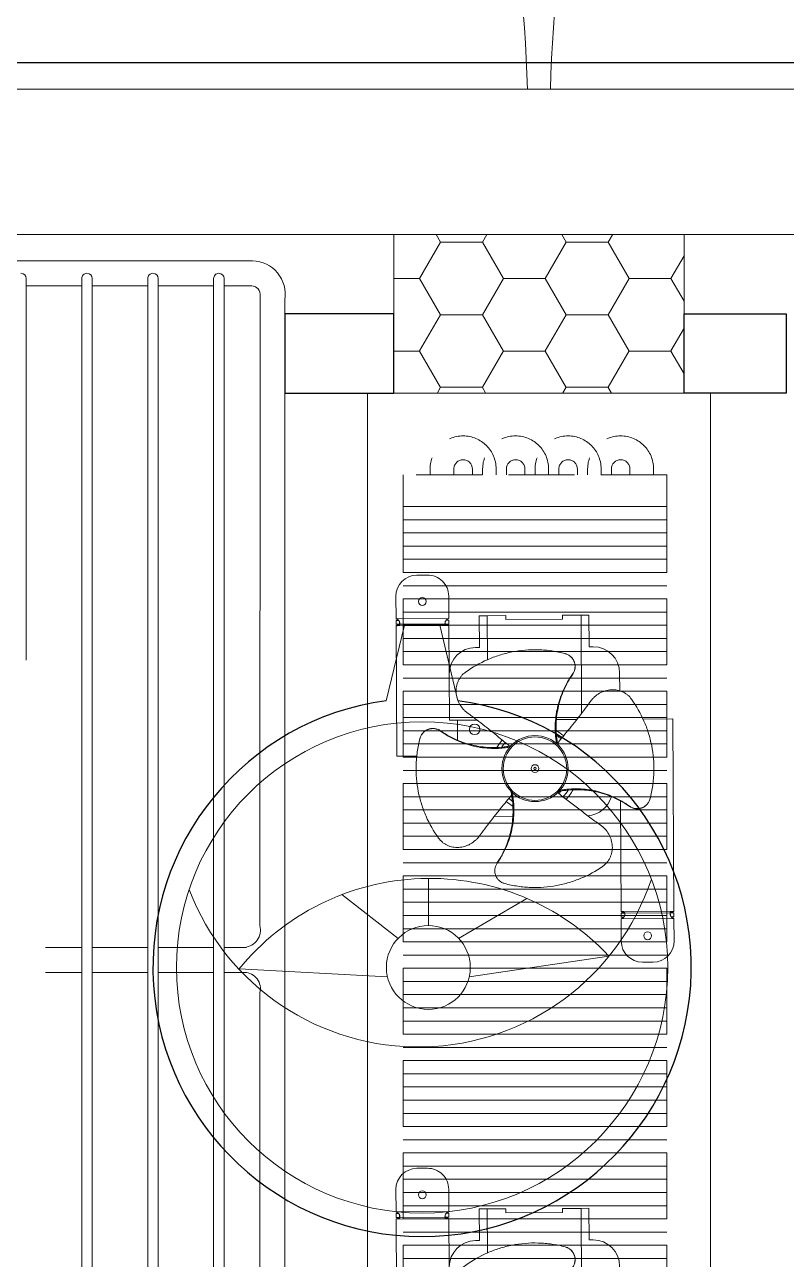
# Model space of a CAD drawing. Header units: millimetres. Extents: x 12325263 to 13848842, y -1463133 to 573208.
# Drawn here: x 12585062.2 to 12585350.8, y -828840.6 to -828372.6 of the extents above; entities that cross this region are included whole.
import ezdxf
from ezdxf.xclip import XClip

# ---------------------------------------------------------------- set-up
doc = ezdxf.new("R2010")
doc.units = ezdxf.units.MM
doc.header["$LTSCALE"] = 1000
doc.header["$XCLIPFRAME"] = 0
for name, pattern in [('ACAD_ISO03W100', [30, 12, -18]), ('DASH', [0.35, 0.25, -0.1]), ('DASH_2_167774853', [81.6, 40.8, -40.8]), ('HIDDEN', [9.525, 6.35, -3.175])]:
    doc.linetypes.add(name, pattern=pattern)
for name, color, linetype in [('fur202301', 252, 'Continuous'), ('WALL', 5, 'Continuous'), ('WALL-SHATCH', 8, 'Continuous'), ('建筑-楼板开洞', 251, 'Continuous')]:
    doc.layers.add(name, color=color, linetype=linetype)

# ---------------------------------------------------------------- blocks, each defined once
blk = doc.blocks.new('adgshg13-A$C7F010FC0')
at = {"layer": 'WALL-SHATCH'}
h = blk.add_hatch(color=256, dxfattribs=at)
h.dxf.hatch_style = 1
h.paths.add_polyline_path([(-60384.17, -16880.9), (-763.16, 197.48), (12587.62, -13153.3), (12587.62, -157996.02), (-162964.85, -188820.43), (-171262.38, -180522.9), (-171262.38, -31310.9), (-150707.19, -10755.71), (-131860.08, -7980.9), (-99162.38, -7980.9), (-99162.38, -4980.9), (-76620.43, -4980.9), (-70107.65, -16880.9)], flags=16)
h.paths.add_polyline_path([(-60091.23, -16380.9), (-646.88, 646.88), (12987.62, -12987.62), (12987.62, -158331.9), (-163100.58, -189250.38), (-171662.38, -180688.59), (-171662.38, -31145.21), (-150777.9, -10260.73), (-131896.69, -7480.9), (-99562.38, -7480.9), (-99562.38, -4580.9), (-76365.55, -4580.9), (-69907.51, -16380.9)])
blk = doc.blocks.new('A$C4C7A72D3')
at = {"layer": 'WALL', "color": 1}
blk.add_blockref('adgshg13-A$C7F010FC0', (210433.01, 205503.57), dxfattribs=at)
blk = doc.blocks.new('asdgagA$C738B0E02')
at = {"color": 250, "linetype": 'DASH', "lineweight": 0, "ltscale": 0.1}
for p, q in [((14.77, 100), (14.77, 0)), ((14.77, 100), (26.77, 100)), ((436.77, 100), (26.77, 100)), ((436.77, 100), (448.77, 100)), ((448.77, 0), (448.77, 100)), ((14.77, 94.95), (12.5, 94.95)), ((448.77, 94.95), (451.04, 94.95)), ((14.77, 85.95), (12.5, 85.95)), ((448.77, 85.95), (451.04, 85.95)), ((14.77, 78.95), (12.5, 78.95)), ((14.77, 75.06), (12.5, 75.06)), ((448.77, 78.95), (451.04, 78.95)), ((448.77, 75.06), (451.04, 75.06)), ((14.77, 69.95), (12.5, 69.95)), ((14.77, 69.95), (12.5, 69.95)), ((14.77, 66.06), (12.5, 66.06)), ((448.77, 69.95), (451.04, 69.95)), ((448.77, 69.95), (451.04, 69.95)), ((448.77, 66.06), (451.04, 66.06)), ((14.77, 59.06), (12.5, 59.06)), ((448.77, 59.06), (451.04, 59.06)), ((14.77, 55.16), (12.5, 55.16)), ((448.77, 55.16), (451.04, 55.16)), ((14.77, 50.06), (12.5, 50.06)), ((14.77, 50.06), (12.5, 50.06)), ((14.77, 50.06), (12.5, 50.06)), ((448.77, 50.06), (451.04, 50.06)), ((448.77, 50.06), (451.04, 50.06)), ((448.77, 50.06), (451.04, 50.06)), ((14.77, 46.16), (12.5, 46.16)), ((448.77, 46.16), (451.04, 46.16)), ((14.77, 39.16), (12.5, 39.16)), ((448.77, 39.16), (451.04, 39.16)), ((14.77, 35.27), (12.5, 35.27)), ((448.77, 35.27), (451.04, 35.27)), ((14.77, 30.16), (12.5, 30.16)), ((14.77, 30.16), (12.5, 30.16)), ((14.77, 30.16), (12.5, 30.16)), ((14.77, 30.16), (12.5, 30.16)), ((448.77, 30.16), (451.04, 30.16)), ((448.77, 30.16), (451.04, 30.16)), ((448.77, 30.16), (451.04, 30.16)), ((448.77, 30.16), (451.04, 30.16)), ((14.77, 26.27), (12.5, 26.27)), ((448.77, 26.27), (451.04, 26.27)), ((14.77, 19.27), (12.5, 19.27)), ((448.77, 19.27), (451.04, 19.27)), ((14.77, 10.27), (12.5, 10.27)), ((448.77, 10.27), (451.04, 10.27)), ((14.77, 0), (26.77, 0)), ((26.77, 0), (436.77, 0)), ((436.77, 0), (448.77, 0))]:
    blk.add_line(p, q, dxfattribs=at)
at = {"color": 250, "linetype": 'DASH_2_167774853', "lineweight": 0, "ltscale": 0.1}
for p, q in [((26.77, 100), (26.77, 0)), ((31.77, 100), (31.77, 0)), ((36.77, 100), (36.77, 0)), ((41.77, 100), (41.77, 0)), ((46.77, 100), (46.77, 0)), ((51.77, 100), (51.77, 0)), ((56.77, 100), (56.77, 0)), ((61.77, 100), (61.77, 0)), ((66.77, 100), (66.77, 0)), ((71.77, 100), (71.77, 0)), ((76.77, 100), (76.77, 0)), ((81.77, 100), (81.77, 0)), ((86.77, 100), (86.77, 0)), ((91.77, 100), (91.77, 0)), ((96.77, 100), (96.77, 0)), ((101.77, 100), (101.77, 0)), ((106.77, 100), (106.77, 0)), ((111.77, 100), (111.77, 0)), ((116.77, 100), (116.77, 0)), ((121.77, 100), (121.77, 0)), ((126.77, 100), (126.77, 0)), ((131.77, 100), (131.77, 0)), ((136.77, 100), (136.77, 0)), ((141.77, 100), (141.77, 0)), ((146.77, 100), (146.77, 0)), ((151.77, 100), (151.77, 0)), ((156.77, 100), (156.77, 0)), ((161.77, 100), (161.77, 0)), ((166.77, 100), (166.77, 0)), ((171.77, 100), (171.77, 0)), ((176.77, 100), (176.77, 0)), ((181.77, 100), (181.77, 0)), ((186.77, 100), (186.77, 0)), ((191.77, 100), (191.77, 0)), ((196.77, 100), (196.77, 0)), ((201.77, 100), (201.77, 0)), ((206.77, 100), (206.77, 0)), ((211.77, 100), (211.77, 0)), ((216.77, 100), (216.77, 0)), ((221.77, 100), (221.77, 0)), ((226.77, 100), (226.77, 0)), ((231.77, 100), (231.77, 0)), ((236.77, 100), (236.77, 0)), ((241.77, 100), (241.77, 0)), ((246.77, 100), (246.77, 0)), ((251.77, 100), (251.77, 0)), ((256.77, 100), (256.77, 0)), ((261.77, 100), (261.77, 0)), ((266.77, 100), (266.77, 0)), ((271.77, 100), (271.77, 0)), ((276.77, 100), (276.77, 0)), ((281.77, 100), (281.77, 0)), ((286.77, 100), (286.77, 0)), ((291.77, 100), (291.77, 0)), ((296.77, 100), (296.77, 0)), ((301.77, 100), (301.77, 0)), ((306.77, 100), (306.77, 0)), ((311.77, 100), (311.77, 0)), ((316.77, 100), (316.77, 0)), ((321.77, 100), (321.77, 0)), ((326.77, 100), (326.77, 0)), ((331.77, 100), (331.77, 0)), ((336.77, 100), (336.77, 0)), ((341.77, 100), (341.77, 0)), ((346.77, 100), (346.77, 0)), ((351.77, 100), (351.77, 0)), ((356.77, 100), (356.77, 0)), ((361.77, 100), (361.77, 0)), ((366.77, 100), (366.77, 0)), ((371.77, 100), (371.77, 0)), ((376.77, 100), (376.77, 0)), ((381.77, 100), (381.77, 0)), ((386.77, 100), (386.77, 0)), ((391.77, 100), (391.77, 0)), ((396.77, 100), (396.77, 0)), ((401.77, 100), (401.77, 0)), ((406.77, 100), (406.77, 0)), ((411.77, 100), (411.77, 0)), ((416.77, 100), (416.77, 0)), ((421.77, 100), (421.77, 0)), ((426.77, 100), (426.77, 0)), ((431.77, 100), (431.77, 0)), ((436.77, 0), (436.77, 100)), ((436.77, 100), (436.77, 0))]:
    blk.add_line(p, q, dxfattribs=at)
at = {"color": 250, "linetype": 'DASH', "lineweight": 0, "ltscale": 0.1}
for centre, radius, start, end in [((12.5, 82.45), 12.5, 90, 270), ((451.04, 82.45), 12.5, 270, 90), ((12.5, 82.45), 3.5, 90, 270), ((451.04, 82.45), 3.5, 270, 90), ((12.5, 62.56), 12.5, 90, 270), ((451.04, 62.56), 12.5, 270, 90), ((12.5, 62.56), 3.5, 90, 270), ((451.04, 62.56), 3.5, 270, 90), ((12.5, 42.66), 12.5, 90, 270), ((451.04, 42.66), 12.5, 270, 90), ((12.5, 42.66), 3.5, 90, 270), ((451.04, 42.66), 3.5, 270, 90), ((12.5, 22.77), 12.5, 90, 270), ((451.04, 22.77), 12.5, 270, 90), ((12.5, 22.77), 3.5, 90, 270), ((451.04, 22.77), 3.5, 270, 90)]:
    blk.add_arc(centre, radius, start, end, dxfattribs=at)
blk = doc.blocks.new('asdgag1-1GnSHELF')
at = {"color": 3, "lineweight": 0}
for p, q in [((42398.75, -72978.32), (42398.75, -72461.82)), ((42402.75, -72461.82), (42402.75, -72978.32)), ((42423.75, -72978.32), (42423.75, -72461.82)), ((42427.75, -72461.82), (42427.75, -72978.32)), ((42448.75, -72978.32), (42448.75, -72461.82)), ((42452.75, -72461.82), (42452.75, -72978.32)), ((42375.75, -72970.32), (42375.75, -72469.82)), ((42385.25, -72469.82), (42385.25, -72707.57)), ((42390.25, -72715.32), (42398.75, -72715.32)), ((42391.03, -72715.32), (42398.75, -72715.32)), ((42402.75, -72715.32), (42423.75, -72715.32)), ((42402.75, -72715.32), (42423.75, -72715.32)), ((42427.75, -72715.32), (42448.75, -72715.32)), ((42427.75, -72715.32), (42428.53, -72715.32)), ((42452.75, -72715.32), (42466.42, -72715.32)), ((42398.75, -72724.82), (42390.25, -72724.82)), ((42398.75, -72724.82), (42391.03, -72724.82)), ((42423.75, -72724.82), (42402.75, -72724.82)), ((42423.75, -72724.82), (42402.75, -72724.82)), ((42448.75, -72724.82), (42427.75, -72724.82)), ((42428.53, -72724.82), (42427.75, -72724.82)), ((42466.42, -72724.82), (42452.75, -72724.82)), ((42385.25, -72733.07), (42385.14, -72971.78)), ((42473.75, -72978.32), (42473.75, -72833.73)), ((42398.75, -72975.57), (42388.3, -72975.58)), ((42390.25, -72975.57), (42398.75, -72975.57)), ((42402.75, -72975.57), (42423.75, -72975.57)), ((42423.75, -72975.57), (42402.75, -72975.57)), ((42427.75, -72975.57), (42448.75, -72975.57)), ((42428.53, -72975.57), (42427.75, -72975.57)), ((42452.75, -72975.57), (42473.75, -72975.57)), ((42400.75, -72980.32), (42400.75, -72980.32)), ((42425.75, -72980.32), (42425.75, -72980.32)), ((42450.75, -72980.32), (42450.75, -72980.32)), ((42686, -72985.07), (42388, -72985.07))]:
    blk.add_line(p, q, dxfattribs=at)
for centre, radius, start, end in [((42391.19, -72709.17), 6.15, 164.9494, 268.447), ((42391.62, -72731.38), 6.58, 95.1208, 194.9241), ((42388.4, -72972.28), 12.8, 171.1935, 268.2263), ((42388.4, -72972.28), 3.3, 171.1935, 268.2263), ((42400.75, -72978.32), 2, 180, 270), ((42400.75, -72978.32), 2, 270, 0), ((42425.75, -72978.32), 2, 180, 270), ((42425.75, -72978.32), 2, 270, 0), ((42450.75, -72978.32), 2, 180, 270), ((42450.75, -72978.32), 2, 270, 0), ((42475.75, -72978.32), 2, 180, 270)]:
    blk.add_arc(centre, radius, start, end, dxfattribs=at)
blk = doc.blocks.new('asdgagdoor495')
at = {"color": 1, "linetype": 'DASH_2_167774853', "lineweight": 9, "ltscale": 0.5}
blk.add_arc((22741.69, -79665.57), 481.82, 273.3315, 358.5729, dxfattribs=at)
blk = doc.blocks.new('asdgag风机')
at = {"color": 18, "linetype": 'Continuous', "lineweight": 0, "true_color": 0x000000}
for p, q in [((11801.55, 5697.22), (11797.55, 5697.22)), ((11789.54, 5689.21), (11789.54, 5680.72)), ((11809.56, 5680.72), (11809.56, 5689.21)), ((11821.1, 5669.67), (11821.1, 5681.68)), ((11821.1, 5681.68), (11824.1, 5681.68)), ((11824.1, 5664.96), (11824.1, 5681.68)), ((11824.1, 5681.68), (11831.11, 5681.68)), ((11831.11, 5681.68), (11831.11, 5680.18)), ((11852.64, 5681.68), (11859.65, 5681.68)), ((11852.64, 5681.68), (11852.64, 5680.18)), ((11859.65, 5644.51), (11859.65, 5681.68)), ((11859.65, 5681.68), (11862.65, 5681.68)), ((11862.65, 5669.67), (11862.65, 5681.68)), ((11789.54, 5680.72), (11809.56, 5680.72)), ((11789.54, 5678.61), (11789.54, 5680.12)), ((11789.54, 5678.01), (11809.56, 5678.01)), ((11790.91, 5678.61), (11790.91, 5679.48)), ((11790.91, 5678.61), (11808.19, 5678.61)), ((11808.19, 5679.42), (11808.19, 5678.61)), ((11809.56, 5678.61), (11809.56, 5680.12)), ((11809.56, 5678.01), (11809.56, 5678.02)), ((11852.64, 5680.18), (11831.11, 5680.18)), ((11821.1, 5669.67), (11819.6, 5669.67)), ((11864.15, 5669.67), (11862.65, 5669.67)), ((11809.58, 5659.66), (11809.58, 5642.13)), ((11874.16, 5652.87), (11874.16, 5659.66)), ((11820, 5642.13), (11809.58, 5642.13)), ((11812.59, 5634.59), (11812.59, 5642.13)), ((11857.81, 5642.13), (11850.13, 5642.13)), ((11826.33, 5605.59), (11833.34, 5605.59)), ((11874.18, 5569.21), (11874.18, 5569.2)), ((11894.21, 5569.21), (11874.18, 5569.21)), ((11874.18, 5568.61), (11874.18, 5567.1)), ((11894.21, 5566.5), (11874.18, 5566.5)), ((11874.18, 5566.5), (11874.18, 5558.01)), ((11892.83, 5568.61), (11875.56, 5568.61)), ((11875.56, 5567.8), (11875.56, 5568.61)), ((11892.83, 5568.61), (11892.83, 5567.74)), ((11894.21, 5568.61), (11894.21, 5567.1)), ((11894.21, 5558.01), (11894.21, 5566.5)), ((11882.19, 5550), (11886.2, 5550))]:
    blk.add_line(p, q, dxfattribs=at)
at = {"color": 18, "lineweight": 0, "true_color": 0x000000}
for p, q in [((11789.54, 5628.64), (11789.54, 5678.02)), ((11809.56, 5678.01), (11809.56, 5659.66)), ((11857.81, 5642.13), (11857.82, 5642.13)), ((11882.95, 5642.13), (11894.21, 5642.13)), ((11894.21, 5642.13), (11894.21, 5569.2)), ((11789.54, 5628.64), (11797.1, 5628.64)), ((11874.18, 5569.21), (11874.18, 5611.34))]:
    blk.add_line(p, q, dxfattribs=at)
at = {"color": 18, "linetype": 'Continuous', "lineweight": 0, "true_color": 0x000000, "flags": 128}
for points in [[(11789.54, 5680.68), (11789.54, 5680.69), (11789.54, 5680.69), (11789.54, 5680.7), (11789.54, 5680.7), (11789.54, 5680.7), (11789.54, 5680.71), (11789.54, 5680.71), (11789.54, 5680.72)], [(11790.54, 5680.12), (11790.53, 5680.12), (11790.36, 5680.12), (11790.17, 5680.12), (11789.97, 5680.12), (11789.76, 5680.12), (11789.54, 5680.12)], [(11790.91, 5678.61), (11790.81, 5678.61), (11790.69, 5678.61), (11790.53, 5678.61), (11790.36, 5678.61), (11790.17, 5678.61), (11789.97, 5678.61), (11789.76, 5678.61), (11789.54, 5678.61)], [(11789.54, 5678.01), (11789.54, 5678.01), (11789.54, 5678.01), (11789.54, 5678.02), (11789.54, 5678.02), (11789.54, 5678.02), (11789.54, 5678.02), (11789.54, 5678.02), (11789.54, 5678.02)], [(11809.56, 5678.61), (11809.35, 5678.61), (11809.13, 5678.61), (11808.93, 5678.61), (11808.74, 5678.61), (11808.57, 5678.61), (11808.42, 5678.61), (11808.29, 5678.61), (11808.19, 5678.61)], [(11809.56, 5680.12), (11809.35, 5680.12), (11809.13, 5680.12), (11808.93, 5680.12), (11808.74, 5680.12), (11808.57, 5680.12), (11808.56, 5680.12)], [(11809.56, 5680.72), (11809.56, 5680.71), (11809.56, 5680.71), (11809.56, 5680.7), (11809.56, 5680.7), (11809.56, 5680.7), (11809.56, 5680.69), (11809.56, 5680.69), (11809.56, 5680.68)], [(11830.65, 5633.59), (11830, 5632.8), (11829.37, 5631.92)], [(11831.89, 5612.39), (11832.09, 5612.21), (11833.19, 5611.35)], [(11850.8, 5614.14), (11850.82, 5614.16), (11851.64, 5615.01)], [(11894.21, 5569.21), (11894.21, 5569.21), (11894.21, 5569.2), (11894.21, 5569.2), (11894.21, 5569.2), (11894.21, 5569.2), (11894.21, 5569.2), (11894.21, 5569.2), (11894.21, 5569.2)], [(11874.18, 5568.61), (11874.4, 5568.61), (11874.61, 5568.61), (11874.82, 5568.61), (11875.01, 5568.61), (11875.18, 5568.61), (11875.33, 5568.61), (11875.46, 5568.61), (11875.56, 5568.61)], [(11874.18, 5567.1), (11874.4, 5567.1), (11874.61, 5567.1), (11874.82, 5567.1), (11875.01, 5567.1), (11875.18, 5567.1), (11875.19, 5567.1)], [(11874.18, 5566.5), (11874.18, 5566.51), (11874.18, 5566.51), (11874.18, 5566.52), (11874.18, 5566.52), (11874.18, 5566.52), (11874.18, 5566.53), (11874.18, 5566.53), (11874.18, 5566.54)], [(11892.83, 5568.61), (11892.93, 5568.61), (11893.06, 5568.61), (11893.21, 5568.61), (11893.39, 5568.61), (11893.58, 5568.61), (11893.78, 5568.61), (11893.99, 5568.61), (11894.21, 5568.61)], [(11893.2, 5567.1), (11893.21, 5567.1), (11893.39, 5567.1), (11893.58, 5567.1), (11893.78, 5567.1), (11893.99, 5567.1), (11894.21, 5567.1)], [(11894.21, 5566.54), (11894.21, 5566.53), (11894.21, 5566.53), (11894.21, 5566.52), (11894.21, 5566.52), (11894.21, 5566.52), (11894.21, 5566.51), (11894.21, 5566.51), (11894.21, 5566.5)]]:
    blk.add_lwpolyline(points, dxfattribs=at)
at = {"color": 18, "linetype": 'Continuous', "lineweight": 0, "true_color": 0x000000}
for centre, radius in [((11799.55, 5687.2), 1.5), ((11819.09, 5638.63), 2), ((11841.87, 5623.61), 12.52), ((11841.87, 5623.61), 12.02), ((11841.87, 5623.61), 1.5), ((11841.87, 5623.61), 0.501), ((11884.2, 5560.02), 1.5)]:
    blk.add_circle(centre, radius, dxfattribs=at)
for centre, radius, start, end in [((11797.55, 5689.21), 8.01, 90, 180), ((11801.55, 5689.21), 8.01, 360, 90), ((11819.6, 5659.66), 10.01, 90, 180), ((11864.15, 5659.66), 10.01, 0, 90), ((11841.87, 5623.61), 16.52, 138.5357, 150.4759), ((11841.87, 5623.61), 16.52, 48.5291, 60.452), ((11841.87, 5623.61), 15.02, 48.3605, 56.6683), ((11841.87, 5623.61), 16.52, 228.5291, 238.9712), ((11841.87, 5623.61), 15.02, 314.5351, 326.5421), ((11841.87, 5623.61), 16.52, 315.2397, 330.4759), ((11861.15, 5615.6), 10.01, 273.7374, 343.7384), ((11882.19, 5558.01), 8.01, 180, 270), ((11886.2, 5558.01), 8.01, 270, 360)]:
    blk.add_arc(centre, radius, start, end, dxfattribs=at)
for points, knots in [([(11790.91, 5678.61), (11790.95, 5678.63), (11791.02, 5678.67), (11791.04, 5678.95), (11790.99, 5679.3), (11790.86, 5679.68), (11790.65, 5680.03), (11790.35, 5680.33), (11789.97, 5680.56), (11789.69, 5680.64), (11789.54, 5680.68)], [0, 0, 0, 0, 0.168667, 0.317323, 0.448284, 0.564956, 0.672137, 0.775971, 0.883203, 1, 1, 1, 1]), ([(11789.54, 5678.04), (11789.68, 5678.09), (11789.96, 5678.17), (11790.3, 5678.37), (11790.46, 5678.54), (11790.53, 5678.61)], [0, 0, 0, 0, 0.387341, 0.745293, 1, 1, 1, 1]), ([(11789.54, 5678.02), (11789.8, 5678.04), (11790.24, 5678.08), (11790.73, 5678.23), (11790.93, 5678.39), (11790.99, 5678.46), (11791.01, 5678.5), (11791.01, 5678.52), (11791.01, 5678.53)], [0, 0, 0, 0, 0.46131, 0.768428, 0.877071, 0.925222, 0.972168, 1, 1, 1, 1]), ([(11808.08, 5678.53), (11808.08, 5678.53), (11808.08, 5678.51), (11808.1, 5678.47), (11808.16, 5678.4), (11808.36, 5678.25), (11808.86, 5678.09), (11809.3, 5678.05), (11809.56, 5678.02)], [0, 0, 0, 0, 0.023022, 0.068634, 0.115711, 0.223307, 0.532494, 1, 1, 1, 1]), ([(11809.56, 5680.68), (11809.42, 5680.65), (11809.14, 5680.57), (11808.78, 5680.35), (11808.49, 5680.06), (11808.28, 5679.7), (11808.14, 5679.32), (11808.08, 5678.96), (11808.1, 5678.67), (11808.16, 5678.63), (11808.19, 5678.61)], [0, 0, 0, 0, 0.112368, 0.216251, 0.318178, 0.425022, 0.542775, 0.675948, 0.827658, 1, 1, 1, 1]), ([(11808.61, 5678.61), (11808.66, 5678.56), (11808.81, 5678.39), (11809.13, 5678.19), (11809.42, 5678.09), (11809.56, 5678.04)], [0, 0, 0, 0, 0.209535, 0.589165, 1, 1, 1, 1]), ([(11815.76, 5660.33), (11818.36, 5662.18), (11821.14, 5663.74), (11825.56, 5665.64), (11827.07, 5666.2), (11829.42, 5666.92), (11830.22, 5667.14), (11831.83, 5667.54), (11832.64, 5667.72), (11835.08, 5668.18), (11836.72, 5668.4), (11840.03, 5668.66), (11841.7, 5668.7), (11844.24, 5668.61), (11845.09, 5668.56), (11846.79, 5668.41), (11847.65, 5668.3), (11850.21, 5667.92), (11851.89, 5667.57), (11853.55, 5667.13)], [0, 0, 0, 0, 0.25, 0.25, 0.375, 0.375, 0.4375, 0.4375, 0.5, 0.5, 0.625, 0.625, 0.75, 0.75, 0.8125, 0.8125, 0.875, 0.875, 1, 1, 1, 1]), ([(11856.31, 5659.32), (11856.55, 5659.64), (11856.74, 5659.99), (11857.05, 5660.74), (11857.15, 5661.13), (11857.24, 5661.73), (11857.26, 5661.93), (11857.27, 5662.33), (11857.26, 5662.53), (11857.2, 5663.14), (11857.12, 5663.54), (11856.92, 5664.11), (11856.84, 5664.3), (11856.66, 5664.67), (11856.56, 5664.85), (11856.34, 5665.19), (11856.22, 5665.35), (11855.95, 5665.66), (11855.81, 5665.81), (11855.36, 5666.23), (11855.04, 5666.47), (11854.32, 5666.87), (11853.94, 5667.02), (11853.55, 5667.13)], [0, 0, 0, 0, 0.125, 0.125, 0.25, 0.25, 0.3125, 0.3125, 0.375, 0.375, 0.5, 0.5, 0.5625, 0.5625, 0.625, 0.625, 0.6875, 0.6875, 0.75, 0.75, 0.875, 0.875, 1, 1, 1, 1]), ([(11853.55, 5667.13), (11853.55, 5667.13), (11853.55, 5667.13), (11853.55, 5667.13), (11853.56, 5667.13), (11853.57, 5667.12), (11853.58, 5667.12), (11853.59, 5667.12), (11853.6, 5667.12), (11853.61, 5667.11), (11853.61, 5667.11), (11853.62, 5667.11), (11853.62, 5667.11)], [0, 0, 0, 0, 0.000011526, 0.000011526, 0.000011526, 0.000598319, 0.000598319, 0.000598319, 0.001185119, 0.001185119, 0.001185119, 0.00152754, 0.00152754, 0.00152754, 0.00152754]), ([(11853.62, 5667.11), (11854.01, 5667), (11854.39, 5666.85), (11854.92, 5666.56), (11855.09, 5666.45), (11855.42, 5666.21), (11855.73, 5665.95), (11856.01, 5665.66), (11856.27, 5665.35), (11856.39, 5665.18), (11856.73, 5664.67), (11856.91, 5664.31), (11857.18, 5663.55), (11857.27, 5663.15), (11857.35, 5662.35), (11857.34, 5661.94), (11857.26, 5661.35), (11857.22, 5661.15), (11857.12, 5660.77), (11857.05, 5660.58), (11856.83, 5660.02), (11856.64, 5659.67), (11856.41, 5659.34)], [0, 0, 0, 0, 0.125, 0.125, 0.1875, 0.1875, 0.25, 0.3125, 0.3125, 0.375, 0.375, 0.5, 0.5, 0.625, 0.625, 0.75, 0.75, 0.8125, 0.8125, 0.875, 0.875, 1, 1, 1, 1]), ([(11815.76, 5660.33), (11815.16, 5659.9), (11814.64, 5659.41), (11813.94, 5658.58), (11813.73, 5658.29), (11813.34, 5657.67), (11813.16, 5657.35), (11812.85, 5656.69), (11812.72, 5656.35), (11812.49, 5655.65), (11812.4, 5655.28), (11812.19, 5654.18), (11812.14, 5653.44), (11812.2, 5652.3), (11812.24, 5651.91), (11812.37, 5651.15), (11812.46, 5650.78), (11812.67, 5650.04), (11812.8, 5649.67), (11813.1, 5648.95), (11813.28, 5648.59), (11813.85, 5647.56), (11814.31, 5646.92), (11815.1, 5646.03), (11815.38, 5645.75), (11815.97, 5645.21), (11816.27, 5644.96), (11816.59, 5644.73)], [0, 0, 0, 0, 0.125, 0.125, 0.1875, 0.1875, 0.25, 0.25, 0.3125, 0.3125, 0.375, 0.375, 0.5, 0.5, 0.5625, 0.5625, 0.625, 0.625, 0.6875, 0.6875, 0.75, 0.75, 0.875, 0.875, 0.9375, 0.9375, 1, 1, 1, 1]), ([(11856.31, 5659.32), (11855.98, 5658.85), (11855.65, 5658.38), (11855.02, 5657.41), (11854.72, 5656.92), (11853.84, 5655.42), (11853.31, 5654.41), (11851.88, 5651.29), (11851.12, 5649.12), (11850.44, 5646.3), (11850.32, 5645.73), (11850.1, 5644.59), (11850.01, 5644.02), (11849.77, 5642.3), (11849.67, 5641.15), (11849.59, 5638.83), (11849.61, 5637.67), (11849.74, 5635.91), (11849.79, 5635.32), (11849.94, 5634.15), (11850.04, 5633.57), (11850.16, 5632.99)], [0, 0, 0, 0, 0.0625, 0.0625, 0.125, 0.125, 0.25, 0.25, 0.5, 0.5, 0.5625, 0.5625, 0.625, 0.625, 0.75, 0.75, 0.875, 0.875, 0.9375, 0.9375, 1, 1, 1, 1]), ([(11850.61, 5632.57), (11850.55, 5632.86), (11850.49, 5633.16), (11850.38, 5633.75), (11850.33, 5634.04), (11850.2, 5634.93), (11850.14, 5635.52), (11850.03, 5636.71), (11849.99, 5637.3), (11849.95, 5638.48), (11849.94, 5639.07), (11849.97, 5640.84), (11850.05, 5642), (11850.33, 5644.32), (11850.52, 5645.48), (11850.9, 5647.2), (11851.05, 5647.77), (11851.36, 5648.9), (11851.53, 5649.46), (11852.07, 5651.12), (11852.49, 5652.21), (11853.43, 5654.33), (11853.96, 5655.37), (11854.82, 5656.89), (11855.12, 5657.39), (11855.75, 5658.38), (11856.08, 5658.86), (11856.41, 5659.34)], [0, 0, 0, 0, 0.03125, 0.03125, 0.0625, 0.0625, 0.125, 0.125, 0.1875, 0.1875, 0.25, 0.25, 0.375, 0.375, 0.5, 0.5, 0.5625, 0.5625, 0.625, 0.625, 0.75, 0.75, 0.875, 0.875, 0.9375, 0.9375, 1, 1, 1, 1]), ([(11856.41, 5659.34), (11856.39, 5659.33), (11856.37, 5659.33), (11856.35, 5659.33), (11856.35, 5659.32), (11856.34, 5659.32), (11856.34, 5659.32), (11856.33, 5659.32), (11856.32, 5659.32), (11856.31, 5659.32)], [0, 0, 0, 0, 0.000952982, 0.000952982, 0.000952982, 0.001170551, 0.001170551, 0.001170551, 0.001516498, 0.001516498, 0.001516498, 0.001516498]), ([(11878.59, 5649.73), (11878.17, 5650.32), (11877.68, 5650.85), (11876.85, 5651.54), (11876.55, 5651.75), (11875.93, 5652.15), (11875.61, 5652.32), (11874.95, 5652.63), (11874.61, 5652.76), (11873.91, 5652.99), (11873.55, 5653.08), (11872.45, 5653.3), (11871.7, 5653.35), (11870.56, 5653.29), (11870.17, 5653.24), (11869.42, 5653.11), (11869.04, 5653.03), (11868.3, 5652.81), (11867.94, 5652.68), (11867.21, 5652.38), (11866.86, 5652.2), (11865.83, 5651.63), (11865.19, 5651.18), (11864.3, 5650.39), (11864.01, 5650.11), (11863.48, 5649.52), (11863.23, 5649.21), (11862.99, 5648.89)], [0, 0, 0, 0, 0.125, 0.125, 0.1875, 0.1875, 0.25, 0.25, 0.3125, 0.3125, 0.375, 0.375, 0.5, 0.5, 0.5625, 0.5625, 0.625, 0.625, 0.6875, 0.6875, 0.75, 0.75, 0.875, 0.875, 0.9375, 0.9375, 1, 1, 1, 1]), ([(11850.54, 5633.26), (11851.26, 5634.12), (11853.61, 5636.94), (11857.55, 5641.76), (11860.96, 5646.12), (11862.73, 5648.53), (11862.99, 5648.89)], [0, 0, 0, 0, 0.168413, 0.55052, 0.93322, 1, 1, 1, 1]), ([(11878.59, 5649.73), (11880.44, 5647.12), (11882, 5644.35), (11883.9, 5639.93), (11884.46, 5638.41), (11885.18, 5636.06), (11885.4, 5635.27), (11885.8, 5633.66), (11885.98, 5632.85), (11886.45, 5630.41), (11886.67, 5628.77), (11886.92, 5625.45), (11886.96, 5623.78), (11886.88, 5621.24), (11886.82, 5620.4), (11886.67, 5618.69), (11886.57, 5617.83), (11886.19, 5615.27), (11885.84, 5613.59), (11885.39, 5611.94)], [0, 0, 0, 0, 0.25, 0.25, 0.375, 0.375, 0.4375, 0.4375, 0.5, 0.5, 0.625, 0.625, 0.75, 0.75, 0.8125, 0.8125, 0.875, 0.875, 1, 1, 1, 1]), ([(11832.28, 5632.23), (11831.4, 5632.97), (11828.56, 5635.33), (11823.73, 5639.29), (11819.36, 5642.7), (11816.95, 5644.47), (11816.59, 5644.73)], [0, 0, 0, 0, 0.171317, 0.55209, 0.933453, 1, 1, 1, 1]), ([(11805.16, 5597.49), (11803.3, 5600.1), (11801.74, 5602.87), (11799.84, 5607.29), (11799.28, 5608.81), (11798.56, 5611.16), (11798.34, 5611.95), (11797.94, 5613.56), (11797.77, 5614.37), (11797.3, 5616.81), (11797.08, 5618.45), (11796.82, 5621.77), (11796.79, 5623.44), (11796.87, 5625.98), (11796.92, 5626.82), (11797.08, 5628.53), (11797.18, 5629.39), (11797.56, 5631.95), (11797.91, 5633.63), (11798.36, 5635.28)], [0, 0, 0, 0, 0.25, 0.25, 0.375, 0.375, 0.4375, 0.4375, 0.5, 0.5, 0.625, 0.625, 0.75, 0.75, 0.8125, 0.8125, 0.875, 0.875, 1, 1, 1, 1]), ([(11806.17, 5638.05), (11805.84, 5638.29), (11805.49, 5638.48), (11804.75, 5638.78), (11804.35, 5638.89), (11803.76, 5638.98), (11803.56, 5638.99), (11803.15, 5639), (11802.95, 5639), (11802.34, 5638.94), (11801.95, 5638.85), (11801.37, 5638.65), (11801.18, 5638.57), (11800.81, 5638.39), (11800.64, 5638.29), (11800.3, 5638.07), (11800.13, 5637.95), (11799.82, 5637.69), (11799.67, 5637.55), (11799.25, 5637.1), (11799.01, 5636.77), (11798.61, 5636.06), (11798.46, 5635.68), (11798.36, 5635.28)], [0, 0, 0, 0, 0.125, 0.125, 0.25, 0.25, 0.3125, 0.3125, 0.375, 0.375, 0.5, 0.5, 0.5625, 0.5625, 0.625, 0.625, 0.6875, 0.6875, 0.75, 0.75, 0.875, 0.875, 1, 1, 1, 1]), ([(11798.36, 5635.28), (11798.36, 5635.28), (11798.36, 5635.28), (11798.36, 5635.28), (11798.36, 5635.29), (11798.36, 5635.3), (11798.36, 5635.31), (11798.37, 5635.32), (11798.37, 5635.33), (11798.37, 5635.34), (11798.37, 5635.35), (11798.37, 5635.35), (11798.38, 5635.36)], [0, 0, 0, 0, 0.000011528, 0.000011528, 0.000011528, 0.000598321, 0.000598321, 0.000598321, 0.001185121, 0.001185121, 0.001185121, 0.00152754, 0.00152754, 0.00152754, 0.00152754]), ([(11798.38, 5635.36), (11798.48, 5635.75), (11798.63, 5636.12), (11798.93, 5636.65), (11799.04, 5636.83), (11799.28, 5637.15), (11799.53, 5637.47), (11799.83, 5637.74), (11800.14, 5638.01), (11800.3, 5638.13), (11800.81, 5638.46), (11801.17, 5638.64), (11801.94, 5638.91), (11802.33, 5639), (11803.13, 5639.08), (11803.54, 5639.08), (11804.13, 5638.99), (11804.33, 5638.95), (11804.71, 5638.85), (11804.91, 5638.79), (11805.47, 5638.57), (11805.82, 5638.38), (11806.14, 5638.15)], [0, 0, 0, 0, 0.125, 0.125, 0.1875, 0.1875, 0.25, 0.3125, 0.3125, 0.375, 0.375, 0.5, 0.5, 0.625, 0.625, 0.75, 0.75, 0.8125, 0.8125, 0.875, 0.875, 1, 1, 1, 1]), ([(11806.14, 5638.15), (11806.15, 5638.13), (11806.15, 5638.11), (11806.16, 5638.09), (11806.16, 5638.08), (11806.16, 5638.08), (11806.16, 5638.07), (11806.16, 5638.07), (11806.16, 5638.06), (11806.17, 5638.05)], [0, 0, 0, 0, 0.000952982, 0.000952982, 0.000952982, 0.001170549, 0.001170549, 0.001170549, 0.001516498, 0.001516498, 0.001516498, 0.001516498]), ([(11806.14, 5638.15), (11806.62, 5637.81), (11807.11, 5637.49), (11808.1, 5636.86), (11808.6, 5636.55), (11810.12, 5635.69), (11811.16, 5635.16), (11813.29, 5634.23), (11814.37, 5633.81), (11816.58, 5633.08), (11817.71, 5632.77), (11820.02, 5632.26), (11821.18, 5632.06), (11823.5, 5631.79), (11824.67, 5631.71), (11827.01, 5631.67), (11828.18, 5631.71), (11829.96, 5631.87), (11830.55, 5631.94), (11831.44, 5632.07), (11831.73, 5632.12), (11832.32, 5632.23), (11832.62, 5632.29), (11832.91, 5632.35)], [0, 0, 0, 0, 0.0625, 0.0625, 0.125, 0.125, 0.25, 0.25, 0.375, 0.375, 0.5, 0.5, 0.625, 0.625, 0.75, 0.75, 0.875, 0.875, 0.9375, 0.9375, 0.96875, 0.96875, 1, 1, 1, 1]), ([(11806.17, 5638.05), (11806.63, 5637.71), (11807.11, 5637.39), (11808.07, 5636.76), (11808.57, 5636.45), (11810.06, 5635.58), (11811.08, 5635.05), (11814.2, 5633.62), (11816.36, 5632.86), (11819.18, 5632.18), (11819.75, 5632.05), (11820.89, 5631.84), (11821.46, 5631.74), (11823.18, 5631.51), (11824.34, 5631.41), (11826.65, 5631.32), (11827.82, 5631.34), (11829.58, 5631.47), (11830.17, 5631.53), (11831.33, 5631.68), (11831.92, 5631.78), (11832.5, 5631.9)], [0, 0, 0, 0, 0.0625, 0.0625, 0.125, 0.125, 0.25, 0.25, 0.5, 0.5, 0.5625, 0.5625, 0.625, 0.625, 0.75, 0.75, 0.875, 0.875, 0.9375, 0.9375, 1, 1, 1, 1]), ([(11877.58, 5609.17), (11877.12, 5609.51), (11876.64, 5609.83), (11875.67, 5610.46), (11875.18, 5610.77), (11873.69, 5611.64), (11872.67, 5612.17), (11869.55, 5613.6), (11867.39, 5614.36), (11864.57, 5615.04), (11864, 5615.16), (11862.86, 5615.38), (11862.28, 5615.48), (11860.56, 5615.71), (11859.41, 5615.81), (11857.09, 5615.9), (11855.93, 5615.88), (11854.17, 5615.75), (11853.58, 5615.69), (11852.41, 5615.54), (11851.83, 5615.44), (11851.25, 5615.32)], [0, 0, 0, 0, 0.0625, 0.0625, 0.125, 0.125, 0.25, 0.25, 0.5, 0.5, 0.5625, 0.5625, 0.625, 0.625, 0.75, 0.75, 0.875, 0.875, 0.9375, 0.9375, 1, 1, 1, 1]), ([(11832.95, 5613.65), (11832.31, 5612.89), (11830.05, 5610.17), (11826.19, 5605.46), (11822.79, 5601.1), (11821.02, 5598.69), (11820.76, 5598.33)], [0, 0, 0, 0, 0.151074, 0.541149, 0.931827, 1, 1, 1, 1]), ([(11827.23, 5587.86), (11827.91, 5588.83), (11828.54, 5589.85), (11829.68, 5591.92), (11830.2, 5592.98), (11831.12, 5595.15), (11831.53, 5596.25), (11832.05, 5597.95), (11832.21, 5598.52), (11832.51, 5599.67), (11832.64, 5600.25), (11833, 5602.01), (11833.18, 5603.19), (11833.41, 5605.55), (11833.46, 5606.74), (11833.46, 5609.12), (11833.39, 5610.31), (11833.2, 5612.11), (11833.12, 5612.72), (11832.92, 5613.91), (11832.8, 5614.51), (11832.69, 5615.11)], [0, 0, 0, 0, 0.125, 0.125, 0.25, 0.25, 0.375, 0.375, 0.4375, 0.4375, 0.5, 0.5, 0.625, 0.625, 0.75, 0.75, 0.875, 0.875, 0.9375, 0.9375, 1, 1, 1, 1]), ([(11827.33, 5587.88), (11827.67, 5588.36), (11828, 5588.84), (11828.63, 5589.83), (11828.93, 5590.34), (11829.79, 5591.86), (11830.32, 5592.9), (11831.26, 5595.02), (11831.68, 5596.11), (11832.41, 5598.32), (11832.72, 5599.45), (11833.23, 5601.75), (11833.42, 5602.91), (11833.7, 5605.24), (11833.78, 5606.4), (11833.81, 5608.75), (11833.77, 5609.92), (11833.61, 5611.69), (11833.55, 5612.28), (11833.37, 5613.47), (11833.26, 5614.06), (11833.14, 5614.65)], [0, 0, 0, 0, 0.0625, 0.0625, 0.125, 0.125, 0.25, 0.25, 0.375, 0.375, 0.5, 0.5, 0.625, 0.625, 0.75, 0.75, 0.875, 0.875, 0.9375, 0.9375, 1, 1, 1, 1]), ([(11850.41, 5614.46), (11851.75, 5613.43), (11853.09, 5612.39), (11855.75, 5610.31), (11857.08, 5609.26), (11859.75, 5607.19), (11861.09, 5606.16), (11863.78, 5604.12), (11865.14, 5603.12), (11866.5, 5602.13)], [0, 0, 0, 0, 0.25, 0.25, 0.5, 0.5, 0.75, 0.75, 1, 1, 1, 1]), ([(11877.6, 5609.07), (11877.13, 5609.41), (11876.64, 5609.73), (11875.65, 5610.36), (11875.15, 5610.67), (11873.62, 5611.53), (11872.58, 5612.05), (11870.46, 5612.99), (11869.38, 5613.41), (11867.17, 5614.14), (11866.04, 5614.45), (11863.73, 5614.96), (11862.57, 5615.16), (11860.25, 5615.43), (11859.08, 5615.51), (11856.74, 5615.55), (11855.56, 5615.51), (11853.79, 5615.35), (11853.2, 5615.28), (11852.31, 5615.15), (11852.01, 5615.1), (11851.42, 5614.99), (11851.13, 5614.93), (11850.83, 5614.87)], [0, 0, 0, 0, 0.0625, 0.0625, 0.125, 0.125, 0.25, 0.25, 0.375, 0.375, 0.5, 0.5, 0.625, 0.625, 0.75, 0.75, 0.875, 0.875, 0.9375, 0.9375, 0.96875, 0.96875, 1, 1, 1, 1]), ([(11877.58, 5609.17), (11877.91, 5608.93), (11878.26, 5608.74), (11879, 5608.44), (11879.39, 5608.33), (11879.99, 5608.24), (11880.19, 5608.23), (11880.59, 5608.22), (11880.8, 5608.22), (11881.41, 5608.28), (11881.8, 5608.37), (11882.38, 5608.57), (11882.57, 5608.65), (11882.93, 5608.82), (11883.11, 5608.93), (11883.45, 5609.15), (11883.61, 5609.27), (11883.93, 5609.53), (11884.08, 5609.67), (11884.49, 5610.12), (11884.73, 5610.45), (11885.13, 5611.16), (11885.29, 5611.54), (11885.39, 5611.94)], [0, 0, 0, 0, 0.125, 0.125, 0.25, 0.25, 0.3125, 0.3125, 0.375, 0.375, 0.5, 0.5, 0.5625, 0.5625, 0.625, 0.625, 0.6875, 0.6875, 0.75, 0.75, 0.875, 0.875, 1, 1, 1, 1]), ([(11885.37, 5611.86), (11885.27, 5611.47), (11885.11, 5611.1), (11884.82, 5610.57), (11884.71, 5610.39), (11884.47, 5610.07), (11884.21, 5609.75), (11883.92, 5609.47), (11883.61, 5609.21), (11883.45, 5609.09), (11882.94, 5608.76), (11882.58, 5608.58), (11881.81, 5608.31), (11881.41, 5608.22), (11880.62, 5608.14), (11880.21, 5608.14), (11879.61, 5608.23), (11879.42, 5608.27), (11879.03, 5608.37), (11878.84, 5608.43), (11878.28, 5608.65), (11877.93, 5608.84), (11877.6, 5609.07)], [0, 0, 0, 0, 0.125, 0.125, 0.1875, 0.1875, 0.25, 0.3125, 0.3125, 0.375, 0.375, 0.5, 0.5, 0.625, 0.625, 0.75, 0.75, 0.8125, 0.8125, 0.875, 0.875, 1, 1, 1, 1]), ([(11885.39, 5611.94), (11885.39, 5611.94), (11885.39, 5611.94), (11885.39, 5611.94), (11885.39, 5611.93), (11885.39, 5611.92), (11885.38, 5611.91), (11885.38, 5611.9), (11885.38, 5611.89), (11885.38, 5611.88), (11885.37, 5611.87), (11885.37, 5611.87), (11885.37, 5611.86)], [0, 0, 0, 0, 0.000011528, 0.000011528, 0.000011528, 0.000598321, 0.000598321, 0.000598321, 0.001185121, 0.001185121, 0.001185121, 0.00152754, 0.00152754, 0.00152754, 0.00152754]), ([(11877.6, 5609.07), (11877.6, 5609.09), (11877.59, 5609.11), (11877.59, 5609.13), (11877.59, 5609.14), (11877.59, 5609.14), (11877.59, 5609.15), (11877.58, 5609.15), (11877.58, 5609.16), (11877.58, 5609.17)], [0, 0, 0, 0, 0.000952982, 0.000952982, 0.000952982, 0.001170549, 0.001170549, 0.001170549, 0.001516498, 0.001516498, 0.001516498, 0.001516498]), ([(11867.28, 5586.4), (11867.89, 5586.82), (11868.43, 5587.3), (11869.15, 5588.14), (11869.37, 5588.43), (11869.78, 5589.05), (11869.96, 5589.37), (11870.28, 5590.04), (11870.42, 5590.38), (11870.66, 5591.09), (11870.75, 5591.46), (11870.97, 5592.57), (11871.03, 5593.33), (11870.98, 5594.48), (11870.93, 5594.87), (11870.8, 5595.64), (11870.72, 5596.02), (11870.5, 5596.77), (11870.37, 5597.14), (11870.06, 5597.87), (11869.88, 5598.23), (11869.3, 5599.27), (11868.84, 5599.92), (11867.76, 5601.13), (11867.16, 5601.66), (11866.5, 5602.13)], [0, 0, 0, 0, 0.125, 0.125, 0.1875, 0.1875, 0.25, 0.25, 0.3125, 0.3125, 0.375, 0.375, 0.5, 0.5, 0.5625, 0.5625, 0.625, 0.625, 0.6875, 0.6875, 0.75, 0.75, 0.875, 0.875, 1, 1, 1, 1]), ([(11805.16, 5597.49), (11805.58, 5596.9), (11806.07, 5596.37), (11806.9, 5595.68), (11807.2, 5595.46), (11807.81, 5595.07), (11808.13, 5594.9), (11808.79, 5594.59), (11809.13, 5594.45), (11809.84, 5594.23), (11810.2, 5594.13), (11811.3, 5593.92), (11812.05, 5593.87), (11813.19, 5593.93), (11813.57, 5593.98), (11814.33, 5594.11), (11814.7, 5594.19), (11815.44, 5594.41), (11815.81, 5594.54), (11816.53, 5594.84), (11816.89, 5595.01), (11817.92, 5595.59), (11818.56, 5596.04), (11819.45, 5596.83), (11819.74, 5597.11), (11820.27, 5597.7), (11820.52, 5598.01), (11820.76, 5598.33)], [0, 0, 0, 0, 0.125, 0.125, 0.1875, 0.1875, 0.25, 0.25, 0.3125, 0.3125, 0.375, 0.375, 0.5, 0.5, 0.5625, 0.5625, 0.625, 0.625, 0.6875, 0.6875, 0.75, 0.75, 0.875, 0.875, 0.9375, 0.9375, 1, 1, 1, 1]), ([(11827.33, 5587.88), (11827.1, 5587.55), (11826.91, 5587.2), (11826.62, 5586.46), (11826.52, 5586.07), (11826.44, 5585.48), (11826.42, 5585.28), (11826.41, 5584.88), (11826.42, 5584.67), (11826.48, 5584.07), (11826.57, 5583.68), (11826.77, 5583.11), (11826.85, 5582.92), (11827.03, 5582.55), (11827.13, 5582.38), (11827.35, 5582.04), (11827.47, 5581.88), (11827.73, 5581.57), (11827.87, 5581.42), (11828.32, 5581), (11828.64, 5580.77), (11829.36, 5580.37), (11829.73, 5580.22), (11830.12, 5580.11)], [0, 0, 0, 0, 0.125, 0.125, 0.25, 0.25, 0.3125, 0.3125, 0.375, 0.375, 0.5, 0.5, 0.5625, 0.5625, 0.625, 0.625, 0.6875, 0.6875, 0.75, 0.75, 0.875, 0.875, 1, 1, 1, 1]), ([(11827.23, 5587.86), (11827.26, 5587.86), (11827.28, 5587.87), (11827.3, 5587.87), (11827.3, 5587.87), (11827.31, 5587.87), (11827.31, 5587.88), (11827.32, 5587.88), (11827.33, 5587.88), (11827.33, 5587.88)], [0, 0, 0, 0, 0.000953014, 0.000953014, 0.000953014, 0.001178225, 0.001178225, 0.001178225, 0.001516308, 0.001516308, 0.001516308, 0.001516308]), ([(11867.28, 5586.4), (11864.7, 5584.63), (11861.95, 5583.15), (11857.59, 5581.35), (11856.1, 5580.83), (11853.78, 5580.15), (11853, 5579.94), (11851.42, 5579.57), (11850.62, 5579.4), (11848.23, 5578.97), (11846.62, 5578.77), (11843.37, 5578.55), (11841.73, 5578.52), (11839.24, 5578.62), (11838.41, 5578.68), (11836.74, 5578.84), (11835.9, 5578.94), (11833.4, 5579.33), (11831.75, 5579.67), (11830.12, 5580.11)], [0, 0, 0, 0, 0.25, 0.25, 0.375, 0.375, 0.4375, 0.4375, 0.5, 0.5, 0.625, 0.625, 0.75, 0.75, 0.8125, 0.8125, 0.875, 0.875, 1, 1, 1, 1]), ([(11830.12, 5580.11), (11830.12, 5580.11), (11830.12, 5580.11), (11830.12, 5580.11), (11830.11, 5580.11), (11830.1, 5580.12), (11830.09, 5580.12), (11830.08, 5580.12), (11830.07, 5580.13), (11830.06, 5580.13), (11830.06, 5580.13), (11830.05, 5580.13), (11830.05, 5580.13)], [0, 0, 0, 0, 0.000033507, 0.000033507, 0.000033507, 0.00060576, 0.00060576, 0.00060576, 0.001178021, 0.001178021, 0.001178021, 0.001527396, 0.001527396, 0.001527396, 0.001527396]), ([(11875.67, 5568.69), (11875.67, 5568.69), (11875.67, 5568.71), (11875.65, 5568.75), (11875.59, 5568.82), (11875.38, 5568.97), (11874.89, 5569.12), (11874.45, 5569.17), (11874.18, 5569.2)], [0, 0, 0, 0, 0.023022, 0.068634, 0.115711, 0.223307, 0.532494, 1, 1, 1, 1]), ([(11875.14, 5568.61), (11875.09, 5568.66), (11874.94, 5568.83), (11874.61, 5569.03), (11874.33, 5569.12), (11874.18, 5569.17)], [0, 0, 0, 0, 0.209535, 0.589165, 1, 1, 1, 1]), ([(11894.21, 5569.2), (11893.95, 5569.17), (11893.51, 5569.14), (11893.02, 5568.99), (11892.81, 5568.83), (11892.76, 5568.76), (11892.74, 5568.72), (11892.74, 5568.7), (11892.74, 5568.69)], [0, 0, 0, 0, 0.46131, 0.768428, 0.877071, 0.925222, 0.972168, 1, 1, 1, 1]), ([(11894.21, 5569.17), (11894.06, 5569.13), (11893.79, 5569.05), (11893.44, 5568.85), (11893.29, 5568.68), (11893.22, 5568.61)], [0, 0, 0, 0, 0.387341, 0.745293, 1, 1, 1, 1]), ([(11874.18, 5566.54), (11874.33, 5566.57), (11874.61, 5566.65), (11874.97, 5566.87), (11875.26, 5567.16), (11875.47, 5567.52), (11875.6, 5567.9), (11875.66, 5568.26), (11875.65, 5568.55), (11875.59, 5568.59), (11875.56, 5568.61)], [0, 0, 0, 0, 0.112368, 0.216251, 0.318178, 0.425022, 0.542775, 0.675948, 0.827658, 1, 1, 1, 1]), ([(11892.83, 5568.61), (11892.8, 5568.59), (11892.73, 5568.55), (11892.7, 5568.27), (11892.76, 5567.92), (11892.89, 5567.54), (11893.1, 5567.19), (11893.4, 5566.89), (11893.77, 5566.66), (11894.06, 5566.58), (11894.21, 5566.54)], [0, 0, 0, 0, 0.168667, 0.317323, 0.448284, 0.564956, 0.672137, 0.775971, 0.883203, 1, 1, 1, 1])]:
    blk.add_open_spline(points, degree=3, knots=knots, dxfattribs=at)
blk = doc.blocks.new('asdgag2019061914040478099')
at = {"lineweight": 13}
h = blk.add_hatch(dxfattribs=at)
h.set_pattern_fill('HONEY', color=1, scale=5, style=0)
h.set_pattern_definition([(0, (-161016.19, 261096.313), (23.8125, 13.7481532), [15.875, -31.75]), (120, (-161016.19, 261096.313), (-23.81249995, 13.7481533), [15.875, -31.75]), (60, (-161016.19, 261096.313), (5e-08, 27.49630654), [-31.75, 15.875])])
h.paths.add_polyline_path([(695, -635), (585, -634.84), (585, -574.84), (695, -575)])
at = {"color": 1, "linetype": 'HIDDEN', "lineweight": 9, "ltscale": 100}
for p, q in [((585, -574.84), (585, -635)), ((695, -574.84), (695, -635)), ((0, -690), (1150, -690))]:
    blk.add_line(p, q, dxfattribs=at)
at = {"color": 1, "linetype": 'HIDDEN', "lineweight": 9, "ltscale": 200}
blk.add_line((130, -635), (1150, -635), dxfattribs=at)
at = {"color": 2, "lineweight": 25}
blk.add_line((0, -700), (1150, -700), dxfattribs=at)
at = {"color": 1, "linetype": 'HIDDEN', "lineweight": 9, "ltscale": 100}
blk.add_lwpolyline([(575, -65), (705, -65), (705, -574.84), (575, -574.84)], close=True, dxfattribs=at)
at = {"color": 1, "linetype": 'ACAD_ISO03W100'}
for points in [[(546.25, -574.84), (585, -574.84), (585, -604.84), (546.25, -604.84)], [(736.25, -574.84), (695, -574.84), (695, -604.84), (736.25, -604.84)]]:
    blk.add_lwpolyline(points, close=True, dxfattribs=at)
for name, p, rotation in [('asdgagA$C738B0E02', (691.48, -558.61), 90), ('asdgag风机', (12450.22, 5485.2), 180.3355001347722), ('asdgag风机', (12450.22, 5260.35), 180.3355001347722)]:
    blk.add_blockref(name, p, dxfattribs=dict(rotation=rotation))
for name, p in [('asdgag1-1GnSHELF', (-41639.5, 72360.07)), ('asdgagdoor495', (-22587.71, 78987.59))]:
    blk.add_blockref(name, p)
at = {"xscale": -1}
blk.add_blockref('asdgagdoor495', (23867.71, 78987.59), dxfattribs=at)
blk = doc.blocks.new('asdgag2019061212200277403')
at = {"color": 1, "lineweight": 9}
for p, q in [((83.08, -97.11), (30.13, -105.03)), ((114.03, -97.11), (170.21, -100.21)), ((87.07, -111.7), (61.22, -126.87)), ((110.04, -111.7), (131.3, -128.32)), ((98.55, -116.61), (98.55, -134.42)), ((87.34, -201.82), (94.23, -230.51)), ((114.5, -201.82), (107.6, -230.51)), ((94.23, -230.51), (107.6, -230.51))]:
    blk.add_line(p, q, dxfattribs=at)
for centre, radius in [((100.92, -100.72), 93.09), ((98.55, -100.72), 15.89)]:
    blk.add_circle(centre, radius, dxfattribs=at)
blk.add_arc((100.92, -100.72), 102, 277.6514, 262.3486)
for centre, start, end in [((102.35, -163.65), 21.0628, 161.5444), ((98.05, -41.37), 223.1414, 320.9283)]:
    blk.add_arc(centre, 93.09, start, end, dxfattribs=at)
blk = doc.blocks.new('sdfgsdffhg')
at = {"layer": 'fur202301', "elevation": 0}
blk.add_lwpolyline([(3113.17, 44969.69), (4813.17, 44969.69), (4813.17, 45669.69), (3113.17, 45669.69)], close=True, dxfattribs=at)
at = {"layer": 'fur202301', "rotation": 180}
for name, p in [('asdgag2019061914040478099', (4813.17, 44969.69, 0)), ('asdgag2019061212200277403', (4229.83, 45226.12))]:
    blk.add_blockref(name, p, dxfattribs=at)

msp = doc.modelspace()

# ---------------------------------------------------------------- block references
ref = msp.add_blockref('A$C4C7A72D3', (12385714.85, -906209.52), dxfattribs=dict(rotation=350.041249254255))
XClip(ref).set_block_clipping_path([(223442.8584877662, 85923.1187333744), (220542.7961432356, 85923.1422391906), (220542.8579492103, 89292.823275506), (211526.9150355905, 89292.8101311298), (210631.4331447985, 94392.8080583527), (206113.3685902953, 94392.8025418455), (206001.4315187763, 95030.3127344656), (204376.2826588508, 94744.9613686837), (203364.4570056833, 100506.9030052917), (197947.3947122637, 99555.7482674252), (192482.3428474721, 130679.4765393781), (190118.7804593667, 130264.4504016289), (191623.4071957469, 121695.6427078634), (177046.6486519482, 119136.2011700841), (175707.6223907359, 126760.8483765714), (173902.988371335, 128026.4039125028), (169528.3854461554, 127258.2903269802), (169070.0967394859, 129868.3614864857), (163308.2517458182, 128856.6693391807), (163766.52659606, 126246.6171700556), (159679.1795131005, 125528.9180921423), (170669.6888374612, 62935.797914044), (167222.1989369914, 62330.4650948944), (167939.7759490944, 58243.6808593175), (171386.9528796654, 58848.2912487988), (172857.0656793863, 50477.0032648193), (165962.5026008021, 49266.4230898353), (168037.7813034765, 37447.1796448426), (140649.9584970828, 32638.2390106404), (115387.9799239188, 28202.5781787895), (95598.7254695911, 140907.4332163476), (226939.476109907, 163968.8668500402), (240128.6952811591, 88852.8973128139)])

# ---------------------------------------------------------------- next in the draw order: hatches: boundary and pattern name
at = {"layer": '建筑-楼板开洞'}
h = msp.add_hatch(dxfattribs=at)
h.set_pattern_fill('DASH', color=256, scale=500)
h.set_pattern_definition([(0, (0, 0), (476.25, 476.25), [476.25, -476.25])])
h.paths.add_polyline_path([(12597696.74, -842386.79), (12590696.81, -842386.9), (12590697.07, -843986.79), (12595796.81, -843986.85), (12595797.07, -849736.85), (12588796.81, -849736.79), (12588796.81, -851936.79), (12564896.81, -851936.79), (12564896.81, -816186.79), (12568846.81, -816186.79), (12568846.81, -816040), (12568846.81, -807536.79), (12574696.83, -807536.8), (12574696.77, -810386.79), (12575896.81, -810386.79), (12579055.23, -810386.78), (12580496.91, -811828.21), (12580696.91, -819086.85), (12595696.92, -819086.72), (12595696.9, -812786.79), (12597696.66, -812786.79)])

# ---------------------------------------------------------------- next in the draw order: block references
msp.add_blockref('sdfgsdffhg', (12581083.9, -874056.8, 0))

doc.saveas('drawing.dxf')
